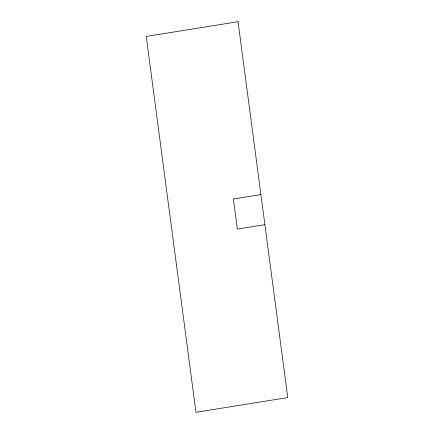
<?xml version="1.0" encoding="UTF-8"?>
<svg xmlns="http://www.w3.org/2000/svg" width="434" height="434" viewBox="0 0 434 434"><rect width="100%" height="100%" fill="white"/><g stroke="black" fill="none" stroke-linecap="round" stroke-linejoin="round"><path stroke-width="0.65" d="M260.91 194.606L233.373 199.022L237.349 229.092L264.892 224.682M238.038 21.7L146.236 36.413L195.962 412.3L287.764 397.587L238.038 21.7"/></g></svg>
